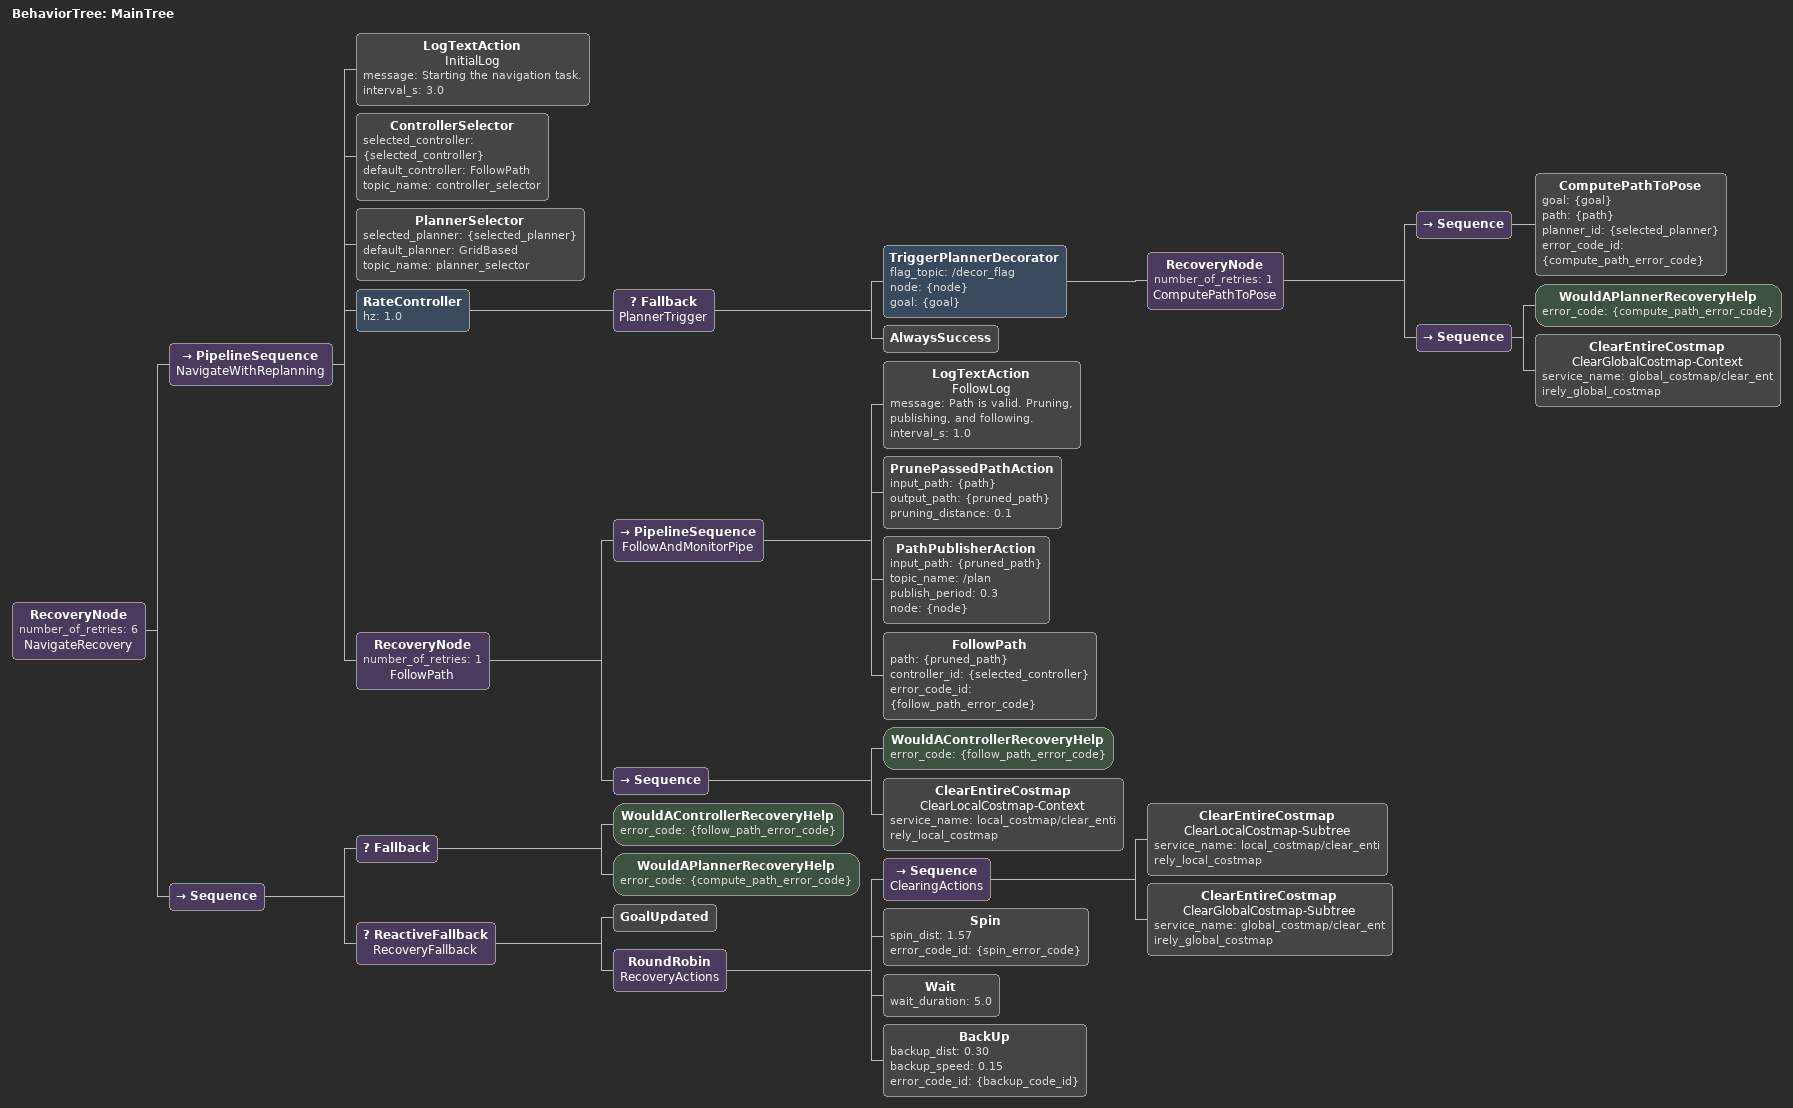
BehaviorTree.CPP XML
<root BTCPP_format="4" main_tree_to_execute="MainTree">
  <BehaviorTree ID="MainTree">

    <RecoveryNode number_of_retries="6" name="NavigateRecovery">

      <PipelineSequence name="NavigateWithReplanning">

        <!-- Controller & Planner 선택 -->
        <LogTextAction name="InitialLog" message="Starting the navigation task." interval_s="3.0" />
        <ControllerSelector selected_controller="{selected_controller}" default_controller="FollowPath" topic_name="controller_selector"/>
        <PlannerSelector selected_planner="{selected_planner}" default_planner="GridBased" topic_name="planner_selector"/>

        <RateController hz="1.0">
          <Fallback name="PlannerTrigger">
            <TriggerPlannerDecorator flag_topic="/decor_flag" node="{node}" goal="{goal}">
              <RecoveryNode number_of_retries="1" name="ComputePathToPose">
                <Sequence>
                  <ComputePathToPose goal="{goal}" path="{path}" planner_id="{selected_planner}" error_code_id="{compute_path_error_code}" />
                </Sequence>
                <Sequence>
                  <WouldAPlannerRecoveryHelp error_code="{compute_path_error_code}" />
                  <ClearEntireCostmap name="ClearGlobalCostmap-Context" service_name="global_costmap/clear_entirely_global_costmap" />
                </Sequence>
              </RecoveryNode>
            </TriggerPlannerDecorator>

            <AlwaysSuccess />
          </Fallback>
        </RateController>

        <!-- FollowPath는 항상 path="{path}"를 받음 -->
        <RecoveryNode number_of_retries="1" name="FollowPath">

          <PipelineSequence name="FollowAndMonitorPipe">
            <LogTextAction name="FollowLog" message="Path is valid. Pruning, publishing, and following." interval_s="1.0" />

            <PrunePassedPathAction input_path="{path}" output_path="{pruned_path}" pruning_distance="0.1" />

            <PathPublisherAction input_path="{pruned_path}" topic_name="/plan" publish_period="0.3" node="{node}" />

            <FollowPath path="{pruned_path}" controller_id="{selected_controller}" error_code_id="{follow_path_error_code}" />
          </PipelineSequence>
          <Sequence>
            <WouldAControllerRecoveryHelp error_code="{follow_path_error_code}" />
            <ClearEntireCostmap name="ClearLocalCostmap-Context" service_name="local_costmap/clear_entirely_local_costmap" />
          </Sequence>
        </RecoveryNode>
      </PipelineSequence>

      <!-- 실패 시 회복 전략 -->
      <Sequence>
        <Fallback>
          <WouldAControllerRecoveryHelp error_code="{follow_path_error_code}" />
          <WouldAPlannerRecoveryHelp error_code="{compute_path_error_code}" />
        </Fallback>
        <ReactiveFallback name="RecoveryFallback">
          <GoalUpdated />
          <RoundRobin name="RecoveryActions">
            <Sequence name="ClearingActions">
              <ClearEntireCostmap name="ClearLocalCostmap-Subtree" service_name="local_costmap/clear_entirely_local_costmap" />
              <ClearEntireCostmap name="ClearGlobalCostmap-Subtree" service_name="global_costmap/clear_entirely_global_costmap" />
            </Sequence>
            <Spin spin_dist="1.57" error_code_id="{spin_error_code}" />
            <Wait wait_duration="5.0" />
            <BackUp backup_dist="0.30" backup_speed="0.15" error_code_id="{backup_code_id}" />
          </RoundRobin>
        </ReactiveFallback>
      </Sequence>
    </RecoveryNode>

  </BehaviorTree>
</root>
